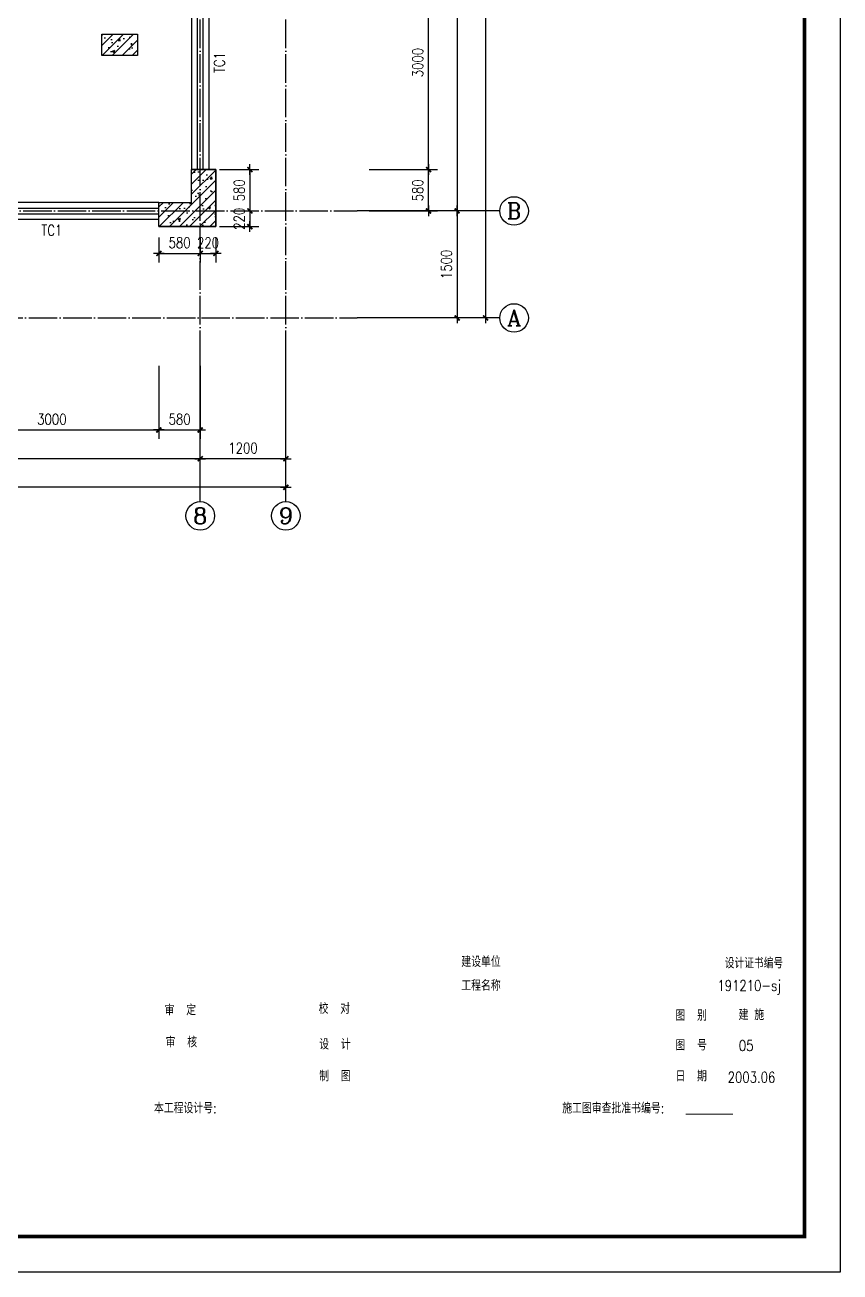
# Model space of a CAD drawing. Extents: x 12400 to 217743, y 90685 to 209848.
# Drawn here: x 94902 to 106328, y 90700 to 108180 of the extents above; entities that cross this region are included whole.
import ezdxf
from ezdxf.enums import TextEntityAlignment as Align

# ---------------------------------------------------------------- set-up
doc = ezdxf.new("R2010")
doc.units = 0
doc.header["$LTSCALE"] = 200
doc.linetypes.add('DOTE', pattern=[2.42, 2, -0.2, 0.02, -0.2])
doc.layers.get('0').update_dxf_attribs({"linetype": 'CONTINUOUS'})
doc.layers.get('DEFPOINTS').update_dxf_attribs({"linetype": 'CONTINUOUS'})
for name, color, linetype in [('AXIS', 3, 'CONTINUOUS'), ('AXIS_TEXT', 7, 'CONTINUOUS'), ('COLUMN', 4, 'CONTINUOUS'), ('DOTE', 1, 'DOTE'), ('HATCH', 8, 'CONTINUOUS'), ('PUB_DIM', 3, 'CONTINUOUS'), ('PUB_TITLE', 143, 'CONTINUOUS'), ('WALL', 4, 'CONTINUOUS'), ('WINDOW', 2, 'CONTINUOUS')]:
    doc.layers.add(name, color=color, linetype=linetype)
doc.styles.add('$', font='romans.shx', dxfattribs={"width": 0.7, "bigfont": 'china.shx'})
doc.styles.add('_SIMPLEX', font='SIMPLEX.shx', dxfattribs={"width": 0.8, "bigfont": 'hztxt.shx'})
doc.styles.add('COMPLEX', font='COMPLEX')
doc.styles.add('DIM_FONT', font='SIMPLEX', dxfattribs={"width": 0.8})
doc.styles.add('SIMPLEX', font='SIMPLEX.SHX')
doc.dimstyles.new('AXIS50', dxfattribs={"dimscale": 0.5, "dimtxt": 300, "dimasz": 1, "dimexe": 250, "dimexo": 300, "dimgap": 150, "dimtad": 1, "dimdec": 0, "dimzin": 0, "dimdsep": 46, "dimtxsty": 'DIM_FONT', "dimblk": '_DIMX', "dimblk1": 'DOTSMALL', "dimblk2": 'DOTSMALL', "dimcen": 2.5, "dimse1": 1, "dimse2": 1, "dimclrt": 7, "dimadec": 0, "dimazin": 0, "dimtfac": 1, "dimtdec": 0, "dimtix": 1, "dimtmove": 2, "dimatfit": 3, "dimldrblk": '_DIMX', "dimfxl": 0, "dimtolj": 1, "dimtzin": 0, "dimarcsym": 0})
doc.dimstyles.new('DIMA50', dxfattribs={"dimscale": 0.5, "dimtxt": 300, "dimasz": 1, "dimexe": 250, "dimexo": 300, "dimgap": 150, "dimtad": 1, "dimdec": 0, "dimzin": 0, "dimdsep": 46, "dimtxsty": 'DIM_FONT', "dimblk": '_DIMX', "dimblk1": 'DOTSMALL', "dimblk2": 'DOTSMALL', "dimcen": 2.5, "dimse1": 1, "dimclrt": 7, "dimadec": 0, "dimazin": 0, "dimtfac": 1, "dimtdec": 0, "dimtix": 1, "dimtmove": 2, "dimatfit": 3, "dimldrblk": '_DIMX', "dimfxl": 0, "dimtolj": 1, "dimtzin": 0, "dimarcsym": 0})
doc.dimstyles.new('DIMB50', dxfattribs={"dimscale": 0.5, "dimtxt": 300, "dimasz": 1, "dimexe": 250, "dimexo": 300, "dimgap": 150, "dimtad": 1, "dimdec": 0, "dimzin": 0, "dimdsep": 46, "dimtxsty": 'DIM_FONT', "dimblk": '_DIMX', "dimblk1": 'DOTSMALL', "dimblk2": 'DOTSMALL', "dimcen": 2.5, "dimse2": 1, "dimclrt": 7, "dimadec": 0, "dimazin": 0, "dimtfac": 1, "dimtdec": 0, "dimtix": 1, "dimtmove": 2, "dimatfit": 3, "dimldrblk": '_DIMX', "dimfxl": 0, "dimtolj": 1, "dimtzin": 0, "dimarcsym": 0})
doc.dimstyles.new('DIMN50', dxfattribs={"dimscale": 0.5, "dimtxt": 300, "dimasz": 1, "dimexe": 250, "dimexo": 300, "dimgap": 150, "dimtad": 1, "dimdec": 0, "dimzin": 0, "dimdsep": 46, "dimtxsty": 'DIM_FONT', "dimblk": '_DIMX', "dimblk1": 'DOTSMALL', "dimblk2": 'DOTSMALL', "dimcen": 2.5, "dimclrt": 7, "dimadec": 0, "dimazin": 0, "dimtfac": 1, "dimtdec": 0, "dimtix": 1, "dimtmove": 2, "dimatfit": 3, "dimldrblk": '_DIMX', "dimfxl": 0, "dimtolj": 1, "dimtzin": 0, "dimarcsym": 0})

# ---------------------------------------------------------------- blocks, each defined once
blk = doc.blocks.new('_AXISO')
blk.add_circle((0, 0), 0.5)
at = {"layer": 'AXIS_TEXT', "style": 'COMPLEX', "width": 1.041667}
blk.add_attdef('A', text='', height=0.56, dxfattribs=at).set_placement((-0.25, -0.28), (0.25, -0.28), align=Align.FIT)
blk = doc.blocks.new('_DIMX')
blk.add_line((-150, 0), (150, 0))
at = {"const_width": 50}
blk.add_lwpolyline([(-70, -70), (70, 70)], dxfattribs=at)
blk = doc.blocks.new('*D1375')
at = {"layer": 'AXIS', "color": 0, "lineweight": -2}
blk.add_line((98558, 102099), (97359, 102099), dxfattribs=at)
at = {"layer": 'DEFPOINTS', "color": 0}
for p in [(97359, 103499), (98559, 103499), (97359, 102099)]:
    blk.add_point(p, dxfattribs=at)
at = {"layer": 'AXIS', "color": 0, "lineweight": -2, "xscale": 0.5, "yscale": 0.5, "zscale": 0.5, "rotation": 180}
blk.add_blockref('_DIMX', (97359, 102099), dxfattribs=at)
at = {"layer": 'AXIS', "color": 0, "lineweight": -2, "xscale": 0.5, "yscale": 0.5, "zscale": 0.5}
blk.add_blockref('_DIMX', (98559, 102099), dxfattribs=at)
at = {"layer": 'AXIS', "color": 7, "insert": (97959, 102249), "char_height": 150, "attachment_point": 5, "style": 'DIM_FONT'}
blk.add_mtext('\\A1;1200', dxfattribs=at)
blk = doc.blocks.new('_DOTSMALL')
at = {"color": 0, "linetype": 'ByBlock', "const_width": 0.5}
blk.add_lwpolyline([(-0.0625, 0, 1), (0.0625, 0, 1)], format="xyb", close=True, dxfattribs=at)
blk = doc.blocks.new('*D1376')
at = {"layer": 'AXIS', "color": 0, "lineweight": -2}
blk.add_line((97358, 102099), (91659, 102099), dxfattribs=at)
at = {"layer": 'DEFPOINTS', "color": 0}
for p in [(91659, 103499), (97359, 103499), (91659, 102099)]:
    blk.add_point(p, dxfattribs=at)
at = {"layer": 'AXIS', "color": 0, "lineweight": -2, "xscale": 0.5, "yscale": 0.5, "zscale": 0.5, "rotation": 180}
blk.add_blockref('_DIMX', (91659, 102099), dxfattribs=at)
at = {"layer": 'AXIS', "color": 0, "lineweight": -2, "xscale": 0.5, "yscale": 0.5, "zscale": 0.5}
blk.add_blockref('_DIMX', (97359, 102099), dxfattribs=at)
at = {"layer": 'AXIS', "color": 7, "insert": (94509, 102249), "char_height": 150, "attachment_point": 5, "style": 'DIM_FONT'}
blk.add_mtext('\\A1;5700', dxfattribs=at)
blk = doc.blocks.new('*D1379')
at = {"layer": 'AXIS', "color": 0, "lineweight": -2}
blk.add_line((98558, 101699), (84659, 101699), dxfattribs=at)
at = {"layer": 'DEFPOINTS', "color": 0}
for p in [(84659, 103499), (98559, 103499), (84659, 101699)]:
    blk.add_point(p, dxfattribs=at)
at = {"layer": 'AXIS', "color": 0, "lineweight": -2, "xscale": 0.5, "yscale": 0.5, "zscale": 0.5, "rotation": 180}
blk.add_blockref('_DIMX', (84659, 101699), dxfattribs=at)
at = {"layer": 'AXIS', "color": 0, "lineweight": -2, "xscale": 0.5, "yscale": 0.5, "zscale": 0.5}
blk.add_blockref('_DIMX', (98559, 101699), dxfattribs=at)
at = {"layer": 'AXIS', "color": 7, "insert": (91609, 101849), "char_height": 150, "attachment_point": 5, "style": 'DIM_FONT'}
blk.add_mtext('\\A1;13900', dxfattribs=at)
blk = doc.blocks.new('*D1384')
at = {"layer": 'AXIS', "color": 0, "lineweight": -2}
blk.add_line((100959, 105572), (100959, 104073), dxfattribs=at)
at = {"layer": 'DEFPOINTS', "color": 0}
for p in [(99559, 105573), (99559, 104073), (100959, 104073)]:
    blk.add_point(p, dxfattribs=at)
at = {"layer": 'AXIS', "color": 0, "lineweight": -2, "xscale": 0.5, "yscale": 0.5, "zscale": 0.5}
for p, rotation in [((100959, 105573), 90), ((100959, 104073), 270)]:
    blk.add_blockref('_DIMX', p, dxfattribs=dict(at, rotation=rotation))
at = {"layer": 'AXIS', "color": 7, "insert": (100809, 104823), "char_height": 150, "attachment_point": 5, "rotation": 90, "style": 'DIM_FONT'}
blk.add_mtext('\\A1;1500', dxfattribs=at)
blk = doc.blocks.new('*D1385')
at = {"layer": 'AXIS', "color": 0, "lineweight": -2}
blk.add_line((101359, 124772), (101359, 104073), dxfattribs=at)
at = {"layer": 'DEFPOINTS', "color": 0}
for p in [(99559, 124773), (99559, 104073), (101359, 104073)]:
    blk.add_point(p, dxfattribs=at)
at = {"layer": 'AXIS', "color": 0, "lineweight": -2, "xscale": 0.5, "yscale": 0.5, "zscale": 0.5}
for p, rotation in [((101359, 124773), 90), ((101359, 104073), 270)]:
    blk.add_blockref('_DIMX', p, dxfattribs=dict(at, rotation=rotation))
at = {"layer": 'AXIS', "color": 7, "insert": (101209, 114423), "char_height": 150, "attachment_point": 5, "rotation": 90, "style": 'DIM_FONT'}
blk.add_mtext('\\A1;20700', dxfattribs=at)
blk = doc.blocks.new('*D1398')
at = {"layer": 'AXIS', "color": 0, "lineweight": -2}
for p, q in [((99709, 111573), (101084, 111573)), ((100959, 111572), (100959, 105573))]:
    blk.add_line(p, q, dxfattribs=at)
at = {"layer": 'DEFPOINTS', "color": 0}
for p in [(99559, 111573), (99559, 105573), (100959, 105573)]:
    blk.add_point(p, dxfattribs=at)
at = {"layer": 'AXIS', "color": 0, "lineweight": -2, "xscale": 0.5, "yscale": 0.5, "zscale": 0.5}
for p, rotation in [((100959, 111573), 90), ((100959, 105573), 270)]:
    blk.add_blockref('_DIMX', p, dxfattribs=dict(at, rotation=rotation))
at = {"layer": 'AXIS', "color": 7, "insert": (100809, 108573), "char_height": 150, "attachment_point": 5, "rotation": 90, "style": 'DIM_FONT'}
blk.add_mtext('\\A1;6000', dxfattribs=at)
blk = doc.blocks.new('_WBLK')
for p, q in [((-0.5, 0.5), (0.5, 0.5)), ((0.5, 0.1667), (-0.5, 0.1667)), ((0.5, -0.1667), (-0.5, -0.1667)), ((-0.5, -0.5), (0.5, -0.5))]:
    blk.add_line(p, q)
at = {"style": 'SIMPLEX', "flags": 9}
blk.add_attdef('A', text='', height=1, dxfattribs=at).set_placement((0, 1.5), align=Align.MIDDLE)
blk = doc.blocks.new('*D1568')
at = {"layer": 'AXIS', "color": 0, "lineweight": -2}
for p, q in [((99726, 106153), (100684, 106153)), ((100559, 105573), (100559, 106152)), ((99726, 105573), (100684, 105573))]:
    blk.add_line(p, q, dxfattribs=at)
at = {"layer": 'DEFPOINTS', "color": 0}
for p in [(99576, 106153), (100559, 106153), (99576, 105573)]:
    blk.add_point(p, dxfattribs=at)
at = {"layer": 'AXIS', "color": 0, "lineweight": -2, "xscale": 0.5, "yscale": 0.5, "zscale": 0.5}
for p, rotation in [((100559, 106153), 90), ((100559, 105573), 270)]:
    blk.add_blockref('_DIMX', p, dxfattribs=dict(at, rotation=rotation))
at = {"layer": 'AXIS', "color": 7, "insert": (100409, 105863), "char_height": 150, "attachment_point": 5, "rotation": 90, "style": 'DIM_FONT'}
blk.add_mtext('\\A1;580', dxfattribs=at)
blk = doc.blocks.new('*D1569')
at = {"layer": 'AXIS', "color": 0, "lineweight": -2}
for p, q in [((99726, 109153), (100684, 109153)), ((100559, 106153), (100559, 109152)), ((99726, 106153), (100684, 106153))]:
    blk.add_line(p, q, dxfattribs=at)
at = {"layer": 'DEFPOINTS', "color": 0}
for p in [(99576, 109153), (100559, 109153), (99576, 106153)]:
    blk.add_point(p, dxfattribs=at)
at = {"layer": 'AXIS', "color": 0, "lineweight": -2, "xscale": 0.5, "yscale": 0.5, "zscale": 0.5}
for p, rotation in [((100559, 109153), 90), ((100559, 106153), 270)]:
    blk.add_blockref('_DIMX', p, dxfattribs=dict(at, rotation=rotation))
at = {"layer": 'AXIS', "color": 7, "insert": (100409, 107653), "char_height": 150, "attachment_point": 5, "rotation": 90, "style": 'DIM_FONT'}
blk.add_mtext('\\A1;3000', dxfattribs=at)
blk = doc.blocks.new('*D1581')
at = {"layer": 'AXIS', "color": 0, "lineweight": -2}
for p, q in [((93779, 103404), (93779, 102378)), ((96779, 103404), (96779, 102378)), ((93779, 102503), (96778, 102503))]:
    blk.add_line(p, q, dxfattribs=at)
at = {"layer": 'DEFPOINTS', "color": 0}
for p in [(93779, 103554), (96779, 103554), (96779, 102503)]:
    blk.add_point(p, dxfattribs=at)
at = {"layer": 'AXIS', "color": 0, "lineweight": -2, "xscale": 0.5, "yscale": 0.5, "zscale": 0.5, "rotation": 180}
blk.add_blockref('_DIMX', (93779, 102503), dxfattribs=at)
at = {"layer": 'AXIS', "color": 0, "lineweight": -2, "xscale": 0.5, "yscale": 0.5, "zscale": 0.5}
blk.add_blockref('_DIMX', (96779, 102503), dxfattribs=at)
at = {"layer": 'AXIS', "color": 7, "insert": (95279, 102653), "char_height": 150, "attachment_point": 5, "style": 'DIM_FONT'}
blk.add_mtext('\\A1;3000', dxfattribs=at)
blk = doc.blocks.new('*D1582')
at = {"layer": 'AXIS', "color": 0, "lineweight": -2}
for p, q in [((96779, 103404), (96779, 102378)), ((97359, 103404), (97359, 102378)), ((96779, 102503), (97358, 102503))]:
    blk.add_line(p, q, dxfattribs=at)
at = {"layer": 'DEFPOINTS', "color": 0}
for p in [(96779, 103554), (97359, 103554), (97359, 102503)]:
    blk.add_point(p, dxfattribs=at)
at = {"layer": 'AXIS', "color": 0, "lineweight": -2, "xscale": 0.5, "yscale": 0.5, "zscale": 0.5, "rotation": 180}
blk.add_blockref('_DIMX', (96779, 102503), dxfattribs=at)
at = {"layer": 'AXIS', "color": 0, "lineweight": -2, "xscale": 0.5, "yscale": 0.5, "zscale": 0.5}
blk.add_blockref('_DIMX', (97359, 102503), dxfattribs=at)
at = {"layer": 'AXIS', "color": 7, "insert": (97069, 102653), "char_height": 150, "attachment_point": 5, "style": 'DIM_FONT'}
blk.add_mtext('\\A1;580', dxfattribs=at)
blk = doc.blocks.new('*D1802')
at = {"layer": 'DEFPOINTS', "color": 0}
for p in [(96779, 105353), (97359, 105353), (97359, 104977)]:
    blk.add_point(p, dxfattribs=at)
at = {"layer": 'PUB_DIM', "color": 0, "lineweight": -2}
for p, q in [((96779, 105203), (96779, 104852)), ((97359, 105203), (97359, 104852)), ((96779, 104977), (97358, 104977))]:
    blk.add_line(p, q, dxfattribs=at)
at = {"layer": 'PUB_DIM', "color": 0, "lineweight": -2, "xscale": 0.5, "yscale": 0.5, "zscale": 0.5, "rotation": 180}
blk.add_blockref('_DIMX', (96779, 104977), dxfattribs=at)
at = {"layer": 'PUB_DIM', "color": 0, "lineweight": -2, "xscale": 0.5, "yscale": 0.5, "zscale": 0.5}
blk.add_blockref('_DIMX', (97359, 104977), dxfattribs=at)
at = {"layer": 'PUB_DIM', "color": 7, "insert": (97069, 105127), "char_height": 150, "attachment_point": 5, "style": 'DIM_FONT'}
blk.add_mtext('\\A1;580', dxfattribs=at)
blk = doc.blocks.new('*D1803')
at = {"layer": 'DEFPOINTS', "color": 0}
for p in [(97479, 106153), (97479, 105573), (98055, 105573)]:
    blk.add_point(p, dxfattribs=at)
at = {"layer": 'PUB_DIM', "color": 0, "lineweight": -2}
for p, q in [((97629, 106153), (98180, 106153)), ((98055, 106152), (98055, 105573))]:
    blk.add_line(p, q, dxfattribs=at)
at = {"layer": 'PUB_DIM', "color": 0, "lineweight": -2, "xscale": 0.5, "yscale": 0.5, "zscale": 0.5}
for p, rotation in [((98055, 106153), 90), ((98055, 105573), 270)]:
    blk.add_blockref('_DIMX', p, dxfattribs=dict(at, rotation=rotation))
at = {"layer": 'PUB_DIM', "color": 7, "insert": (97905, 105863), "char_height": 150, "attachment_point": 5, "rotation": 90, "style": 'DIM_FONT'}
blk.add_mtext('\\A1;580', dxfattribs=at)
blk = doc.blocks.new('*D1804')
at = {"layer": 'DEFPOINTS', "color": 0}
for p in [(97359, 105353), (97579, 105353), (97579, 104977)]:
    blk.add_point(p, dxfattribs=at)
at = {"layer": 'PUB_DIM', "color": 0, "lineweight": -2}
for p, q in [((97359, 105203), (97359, 104852)), ((97579, 105203), (97579, 104852)), ((97358, 104977), (97358, 104977)), ((97359, 104977), (97579, 104977)), ((97579, 104977), (97580, 104977))]:
    blk.add_line(p, q, dxfattribs=at)
at = {"layer": 'PUB_DIM', "color": 0, "lineweight": -2, "xscale": 0.5, "yscale": 0.5, "zscale": 0.5}
blk.add_blockref('_DIMX', (97359, 104977), dxfattribs=at)
at = {"layer": 'PUB_DIM', "color": 0, "lineweight": -2, "xscale": 0.5, "yscale": 0.5, "zscale": 0.5, "rotation": 180}
blk.add_blockref('_DIMX', (97579, 104977), dxfattribs=at)
at = {"layer": 'PUB_DIM', "color": 7, "insert": (97469, 105127), "char_height": 150, "attachment_point": 5, "style": 'DIM_FONT'}
blk.add_mtext('\\A1;220', dxfattribs=at)
blk = doc.blocks.new('*D1805')
at = {"layer": 'DEFPOINTS', "color": 0}
for p in [(97479, 105573), (97479, 105353), (98055, 105353)]:
    blk.add_point(p, dxfattribs=at)
at = {"layer": 'PUB_DIM', "color": 0, "lineweight": -2}
for p, q in [((98055, 105573), (98055, 105574)), ((98055, 105573), (98055, 105353)), ((97629, 105353), (98180, 105353)), ((98055, 105352), (98055, 105352))]:
    blk.add_line(p, q, dxfattribs=at)
at = {"layer": 'PUB_DIM', "color": 0, "lineweight": -2, "xscale": 0.5, "yscale": 0.5, "zscale": 0.5}
for p, rotation in [((98055, 105573), 270), ((98055, 105353), 90)]:
    blk.add_blockref('_DIMX', p, dxfattribs=dict(at, rotation=rotation))
at = {"layer": 'PUB_DIM', "color": 7, "insert": (97905, 105463), "char_height": 150, "attachment_point": 5, "rotation": 90, "style": 'DIM_FONT'}
blk.add_mtext('\\A1;220', dxfattribs=at)

msp = doc.modelspace()

# ---------------------------------------------------------------- hatches: boundary and pattern name
at = {"layer": 'HATCH'}
h = msp.add_hatch(dxfattribs=at)
h.set_pattern_fill('AN31C', color=256, scale=500, style=0)
h.set_pattern_definition([(45, (178485.24, -10986.48), (-70.71068, 70.71068), []), (50, (178485.24, -10986.48), (358.6301, -31.37607), [37.5, -412.5]), (355, (178485.24, -10986.48), (-69.3757, 376.0961), [30, -330]), (100.4514, (178515.12, -10989.1), (289.2547, 344.7198), [31.8701, -350.5711]), (46.1842, (178485.24, -10886.48), (533.6205, -82.7595), [56.25, -618.75]), (96.6356, (178529.7, -10893.37), (467.3314, 487.059), [47.8051, -525.8565]), (351.1842, (178485.24, -10886.5), (467.331, 487.0593), [45, -495]), (21, (178535.24, -10911.48), (298.4535, -201.30945), [37.5, -412.5]), (326, (178535.24, -10911.48), (121.6577, 362.575), [30, -330]), (71.4514, (178560.1, -10928.25), (420.1113, 161.26525), [31.8701, -350.5711]), (37.5, (178485.24, -10986.48), (6.07993, 166.44693), [0, -326, 0, -335, 0, -331.25]), (7.5, (178485.24, -10986.48), (131.53477, 197.20586), [0, -191, 0, -318.5, 0, -126.25]), (327.5, (178373.74, -10986.48), (266.91122, -11.27744), [0, -125, 0, -390, 0, -517.5]), (317.5, (178323.74, -10986.48), (291.5931, 50.0525), [0, -162.5, 0, -259, 0, -367.5])])
h.paths.add_polyline_path([(96478.568, 108052.834), (95978.568, 108052.834), (95978.568, 107752.834), (96478.568, 107752.834)])
h = msp.add_hatch(dxfattribs=at)
h.set_pattern_fill('AN31C', color=256, scale=500, style=0)
h.set_pattern_definition([(45, (86233.86, 50395.18), (-70.71068, 70.71068), []), (50, (86233.86, 50395.18), (358.6301, -31.376), [37.5, -412.5]), (355, (86233.86, 50395.18), (-69.3757, 376.096), [30, -330]), (100.4514, (86263.75, 50392.57), (289.2547, 344.7198), [31.87, -350.571]), (46.1842, (86233.86, 50495.2), (533.6205, -82.7595), [56.25, -618.75]), (96.6356, (86278.33, 50488.3), (467.3314, 487.059), [47.805, -525.8565]), (351.1842, (86233.86, 50495.2), (467.331, 487.0593), [45, -495]), (21, (86283.86, 50470.18), (298.4535, -201.3094), [37.5, -412.5]), (326, (86283.86, 50470.18), (121.6577, 362.575), [30, -330]), (71.4514, (86308.74, 50453.4), (420.1113, 161.2652), [31.87, -350.571]), (37.5, (86233.86, 50395.18), (6.07993, 166.44693), [0, -326, 0, -335, 0, -331.25]), (7.5, (86233.86, 50395.18), (131.53477, 197.20586), [0, -191, 0, -318.5, 0, -126.25]), (327.5, (86122.36, 50395.18), (266.91122, -11.27744), [0, -125, 0, -390, 0, -517.5]), (317.5, (86072.36, 50395.18), (291.5931, 50.0525), [0, -162.5, 0, -259, 0, -367.5])])
h.paths.add_polyline_path([(97578.568, 106152.868), (97238.568, 106152.868), (97238.568, 105692.868), (96778.568, 105692.868), (96778.568, 105352.868), (97578.568, 105352.868)])

# ---------------------------------------------------------------- linework, layer by layer
at = {"layer": 'AXIS'}
for p, q in [((101558.568, 105572.868), (99558.568, 105572.868)), ((101558.568, 104072.868), (99558.568, 104072.868)), ((97358.568, 101498.924), (97358.568, 103498.924)), ((98558.568, 101498.924), (98558.568, 103498.924))]:
    msp.add_line(p, q, dxfattribs=at)
at = {"layer": 'COLUMN'}
for p, q in [((95978.568, 107752.834), (95978.568, 108052.834)), ((95978.568, 108052.834), (96478.568, 108052.834)), ((96478.568, 108052.834), (96478.568, 107752.834)), ((96478.568, 107752.834), (95978.568, 107752.834)), ((97238.568, 106152.868), (97578.568, 106152.868)), ((97238.568, 105692.868), (97238.568, 106152.868)), ((97578.568, 106152.868), (97578.568, 105352.868)), ((96778.568, 105352.868), (96778.568, 105692.868)), ((96778.568, 105692.868), (97238.568, 105692.868)), ((97578.568, 105352.868), (96778.568, 105352.868))]:
    msp.add_line(p, q, dxfattribs=at)
at = {"layer": 'DOTE'}
for p, q in [((97358.568, 103498.924), (97358.568, 125313.388)), ((98558.568, 103498.924), (98558.568, 125313.388)), ((86649.288, 105572.868), (99558.568, 105572.868)), ((84306.341, 104072.868), (99558.568, 104072.868))]:
    msp.add_line(p, q, dxfattribs=at)
at = {"layer": 'PUB_TITLE'}
msp.add_lwpolyline([(76628.085, 90699.54), (76628.085, 132749.54), (106328.085, 132749.54), (106328.085, 90699.54)], close=True, dxfattribs=at)
at = {"layer": 'PUB_TITLE', "const_width": 50}
msp.add_lwpolyline([(77128.085, 91199.54), (105828.085, 91199.54), (105828.085, 131499.54), (77128.085, 131499.54)], close=True, dxfattribs=at)
at = {"layer": 'WALL'}
for p, q in [((97238.568, 105692.868), (97238.568, 106152.868)), ((97578.568, 106152.868), (97238.568, 106152.868)), ((97578.568, 105352.868), (97578.568, 106152.868)), ((96778.568, 105692.868), (97238.568, 105692.868)), ((96778.568, 105352.868), (96778.568, 105692.868)), ((96778.568, 105352.868), (97578.568, 105352.868))]:
    msp.add_line(p, q, dxfattribs=at)

# ---------------------------------------------------------------- block references
at = {"layer": 'AXIS'}
ref = msp.add_blockref('_AXISO', (101758.568, 105572.868), dxfattribs=dict(at, xscale=400, yscale=400, zscale=400))
ref.add_attrib('A', 'B', dxfattribs={"layer": 'AXIS_TEXT', "height": 224, "style": 'COMPLEX', "width": 1.102941}).set_placement((101658.568, 105460.868), (101858.568, 105460.868), align=Align.FIT)
at = {"layer": 'AXIS', "xscale": 400, "yscale": 400, "zscale": 400}
msp.add_blockref('_AXISO', (101758.568, 104072.868), dxfattribs=at).add_auto_attribs({'A': 'A'})
at = {"layer": 'AXIS'}
ref = msp.add_blockref('_AXISO', (97358.568, 101298.924), dxfattribs=dict(at, xscale=400, yscale=400, zscale=400))
ref.add_attrib('A', '8', dxfattribs={"layer": 'AXIS_TEXT', "height": 224, "style": 'COMPLEX', "width": 1.339286}).set_placement((97258.568, 101186.924), (97458.568, 101186.924), align=Align.FIT)
ref = msp.add_blockref('_AXISO', (98558.568, 101298.924), dxfattribs=dict(at, xscale=400, yscale=400, zscale=400))
ref.add_attrib('A', '9', dxfattribs={"layer": 'AXIS_TEXT', "height": 224, "style": 'COMPLEX', "width": 1.339286}).set_placement((98458.568, 101186.924), (98658.568, 101186.924), align=Align.FIT)
at = {"layer": 'WINDOW'}
ref = msp.add_blockref('_WBLK', (97358.568, 107652.868), dxfattribs=dict(at, xscale=3000, yscale=239.9999999999999, zscale=3000, rotation=270))
ref.add_attrib('A', 'TC1', dxfattribs={"layer": '0', "height": 150, "rotation": 90, "style": '_SIMPLEX', "width": 0.8, "flags": 8}).set_placement((97628.568, 107652.868), align=Align.MIDDLE)
ref = msp.add_blockref('_WBLK', (95278.568, 105572.868), dxfattribs=dict(at, xscale=3000, yscale=239.9999999999999, zscale=3000, rotation=180))
ref.add_attrib('A', 'TC1', dxfattribs={"layer": '0', "height": 150, "style": '_SIMPLEX', "width": 0.8, "flags": 8}).set_placement((95278.568, 105302.868), align=Align.MIDDLE)

# ---------------------------------------------------------------- texts
at = {"layer": 'PUB_TITLE', "style": '$'}
for s, width, p in [('建设单位', 0.8, (101018.783, 94975.247)), ('设计证书编号', 0.7, (104711.343, 94956.708)), ('工程名称', 0.8, (101018.783, 94641.914)), ('191210-sj', 0.8, (104608.956, 94640.683)), ('审  定', 0.8, (96859.159, 94298.795)), ('校  对', 0.8, (99019.051, 94318.303)), ('建 施', 0.8, (104906.111, 94232.519)), ('图  别', 0.8, (104020.781, 94222.477)), ('审  核', 0.8, (96874.033, 93847.413)), ('设  计', 0.8, (99026.651, 93818.457)), ('图  号', 0.8, (104020.781, 93805.871)), ('05', 0.8, (104909.078, 93799.941)), ('制  图', 0.8, (99026.08, 93373.126)), ('日  期', 0.8, (104020.781, 93371.762)), ('2003.06', 0.8, (104752.723, 93355.607)), ('本工程设计号:', 0.8, (96710.468, 92923.864)), ('施工图审查批准书编号:', 0.8, (102433.799, 92922.621))]:
    msp.add_text(s, height=150, dxfattribs=dict(at, width=width)).set_placement(p)
at = {"layer": 'PUB_TITLE', "style": '$', "width": 0.8}
msp.add_attdef('________', (104166.369, 92925.917), '', height=150, dxfattribs=at)

# ---------------------------------------------------------------- dimensions: what is measured, and where the dimension line sits
at = {"layer": 'AXIS'}
for p1, p2, distance, dimstyle, picture, middle in [((99558.568, 124772.868), (99558.568, 104072.868), 1800, 'AXIS50', '*D1385', (101208.568, 114422.868)), ((99575.857, 106152.868), (99575.857, 109152.868), -982.711, 'DIMN50', '*D1569', (100408.568, 107652.868)), ((99575.857, 105572.868), (99575.857, 106152.868), -982.711, 'DIMN50', '*D1568', (100408.568, 105862.868)), ((98558.568, 103498.924), (84658.568, 103498.924), 1800, 'AXIS50', '*D1379', (91608.568, 101848.924)), ((93778.562, 103554.109), (96778.562, 103554.109), -1050.752, 'DIMN50', '*D1581', (95278.562, 102653.358)), ((96778.562, 103554.109), (97358.562, 103554.109), -1050.752, 'DIMN50', '*D1582', (97068.562, 102653.358)), ((98558.568, 103498.924), (97358.568, 103498.924), 1400, 'AXIS50', '*D1375', (97958.568, 102248.924))]:
    dim = msp.add_aligned_dim(p1=p1, p2=p2, distance=distance, dimstyle=dimstyle, dxfattribs=at)
    dim.commit()
    dim.dimension.update_dxf_attribs({"geometry": picture, "text_midpoint": middle})
for base, p1, p2, dimstyle, picture, middle in [((100958.568, 105572.868), (99558.568, 111572.868), (99558.568, 105572.868), 'DIMB50', '*D1398', (100808.568, 108572.868)), ((100958.568, 104072.868), (99558.568, 105572.868), (99558.568, 104072.868), 'AXIS50', '*D1384', (100808.568, 104822.868))]:
    dim = msp.add_linear_dim(base=base, p1=p1, p2=p2, angle=90, dimstyle=dimstyle, dxfattribs=at)
    dim.commit()
    dim.dimension.update_dxf_attribs({"geometry": picture, "text_midpoint": middle})
dim = msp.add_linear_dim(base=(91658.568, 102098.924), p1=(97358.568, 103498.924), p2=(91658.568, 103498.924), dimstyle='AXIS50', dxfattribs=at)
dim.commit()
dim.dimension.update_dxf_attribs({"geometry": '*D1376', "text_midpoint": (94508.568, 102248.924)})
at = {"layer": 'PUB_DIM'}
for base, p1, p2, dimstyle, picture, middle in [((98054.935, 105572.868), (97478.568, 106152.868), (97478.568, 105572.868), 'DIMB50', '*D1803', (97904.935, 105862.868)), ((98054.935, 105352.868), (97478.568, 105572.868), (97478.568, 105352.868), 'DIMA50', '*D1805', (97904.935, 105462.868))]:
    dim = msp.add_linear_dim(base=base, p1=p1, p2=p2, angle=90, dimstyle=dimstyle, dxfattribs=at)
    dim.commit()
    dim.dimension.update_dxf_attribs({"geometry": picture, "text_midpoint": middle})
for base, p1, p2, picture, middle in [((97358.568, 104977.352), (96778.568, 105352.868), (97358.568, 105352.868), '*D1802', (97068.568, 105127.352)), ((97578.568, 104977.352), (97358.568, 105352.868), (97578.568, 105352.868), '*D1804', (97468.568, 105127.352))]:
    dim = msp.add_linear_dim(base=base, p1=p1, p2=p2, dimstyle='DIMN50', dxfattribs=at)
    dim.commit()
    dim.dimension.update_dxf_attribs({"geometry": picture, "text_midpoint": middle})

doc.saveas('drawing.dxf')
